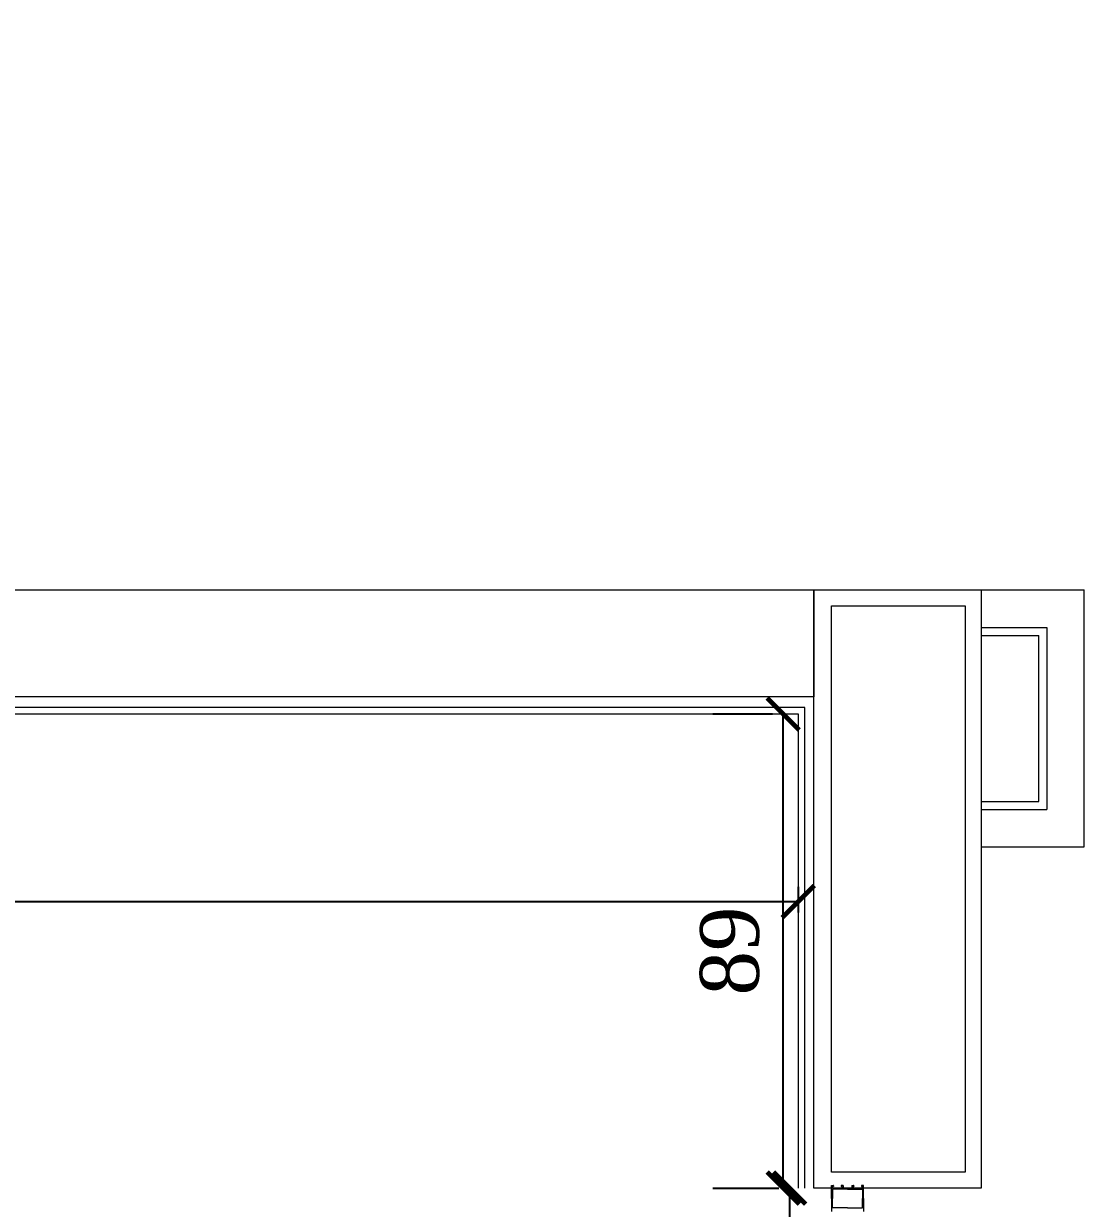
# Model space of a CAD drawing. Header units: millimetres. Extents: x 106699 to 122058, y 158555 to 162844.
# Drawn here: x 116159.4 to 116357.6, y 161884.5 to 162106 of the extents above; entities that cross this region are included whole.
import ezdxf

# ---------------------------------------------------------------- set-up
doc = ezdxf.new("R2010")
doc.units = ezdxf.units.MM
doc.layers.add('300_Z4_STR_F03$0$AUDIT_D_220920114151-103', color=251, linetype='Continuous', lineweight=5)
doc.layers.add('S2000-002 Çizgi', color=7, linetype='Continuous')
doc.styles.add('ROMANSTW', font='georgia.ttf')
doc.dimstyles.new('M1', dxfattribs={"dimtxt": 11, "dimasz": 6, "dimexe": 2, "dimexo": 16, "dimgap": 3, "dimtad": 1, "dimdec": 0, "dimzin": 12, "dimdsep": 46, "dimtxsty": 'ROMANSTW', "dimblk": 'ARCHTICK', "dimcen": 0.09, "dimclrd": 251, "dimclre": 251, "dimclrt": 1, "dimadec": 0, "dimazin": 0, "dimtfac": 1, "dimtdec": 0, "dimtix": 1, "dimtmove": 0, "dimatfit": 3, "dimldrblk": 'ARCHTICK', "dimfxl": 1, "dimtolj": 1, "dimtzin": 0, "dimarcsym": 0})

# ---------------------------------------------------------------- blocks, each defined once
blk = doc.blocks.new('_ArchTick')
at = {"color": 0, "linetype": 'ByBlock', "const_width": 0.15}
blk.add_lwpolyline([(-0.5, -0.5), (0.5, 0.5)], dxfattribs=at)
blk = doc.blocks.new('*D363')
at = {"layer": 'Defpoints', "color": 0, "transparency": 16777216}
for p in [(120636.42, 156595.9), (121014.54, 156595.9), (121014.54, 156577.1)]:
    blk.add_point(p, dxfattribs=at)
at = {"layer": 'S2000-002 Çizgi', "color": 251, "lineweight": -2, "transparency": 16777216}
for p, q in [((120636.42, 156579.9), (120636.42, 156575.1)), ((121014.54, 156579.9), (121014.54, 156575.1)), ((120636.42, 156577.1), (121014.54, 156577.1))]:
    blk.add_line(p, q, dxfattribs=at)
at = {"layer": 'S2000-002 Çizgi', "color": 251, "lineweight": -2, "transparency": 16777216, "xscale": 6, "yscale": 6, "zscale": 6, "rotation": 180}
blk.add_blockref('_ArchTick', (120636.42, 156577.1), dxfattribs=at)
at = {"layer": 'S2000-002 Çizgi', "color": 251, "lineweight": -2, "transparency": 16777216, "xscale": 6, "yscale": 6, "zscale": 6}
blk.add_blockref('_ArchTick', (121014.54, 156577.1), dxfattribs=at)
at = {"layer": 'S2000-002 Çizgi', "color": 1, "true_color": 0xff0000, "transparency": 16777216, "insert": (120825.48, 156587.06), "char_height": 11, "attachment_point": 5, "style": 'ROMANSTW'}
blk.add_mtext('\\A1;378', dxfattribs=at)
blk = doc.blocks.new('*D395')
at = {"layer": 'Defpoints', "color": 0, "transparency": 16777216}
for p in [(121014.54, 156523.53), (121012.92, 156378.43), (121014.43, 156378.43)]:
    blk.add_point(p, dxfattribs=at)
at = {"layer": 'S2000-002 Çizgi', "color": 251, "lineweight": -2, "transparency": 16777216}
for p, q in [((120998.54, 156523.53), (121010.92, 156523.53)), ((121012.92, 156523.53), (121012.92, 156378.43)), ((120998.43, 156378.43), (121010.92, 156378.43))]:
    blk.add_line(p, q, dxfattribs=at)
at = {"layer": 'S2000-002 Çizgi', "color": 251, "lineweight": -2, "transparency": 16777216, "xscale": 6, "yscale": 6, "zscale": 6}
for p, rotation in [((121012.92, 156523.53), 90), ((121012.92, 156378.43), 270)]:
    blk.add_blockref('_ArchTick', p, dxfattribs=dict(at, rotation=rotation))
at = {"layer": 'S2000-002 Çizgi', "color": 1, "true_color": 0xff0000, "transparency": 16777216, "insert": (121003.02, 156450.98), "char_height": 11, "attachment_point": 5, "rotation": 90, "style": 'ROMANSTW'}
blk.add_mtext('\\A1;145', dxfattribs=at)
blk = doc.blocks.new('*D396')
at = {"layer": 'Defpoints', "color": 0, "transparency": 16777216}
for p in [(121011.73, 156612.19), (121014.54, 156612.19), (121015.74, 156523.53)]:
    blk.add_point(p, dxfattribs=at)
at = {"layer": 'S2000-002 Çizgi', "color": 251, "lineweight": -2, "transparency": 16777216}
for p, q in [((120998.54, 156612.19), (121009.73, 156612.19)), ((121011.73, 156523.53), (121011.73, 156612.19)), ((120999.74, 156523.53), (121009.73, 156523.53))]:
    blk.add_line(p, q, dxfattribs=at)
at = {"layer": 'S2000-002 Çizgi', "color": 251, "lineweight": -2, "transparency": 16777216, "xscale": 6, "yscale": 6, "zscale": 6}
for p, rotation in [((121011.73, 156612.19), 90), ((121011.73, 156523.53), 270)]:
    blk.add_blockref('_ArchTick', p, dxfattribs=dict(at, rotation=rotation))
at = {"layer": 'S2000-002 Çizgi', "color": 1, "true_color": 0xff0000, "transparency": 16777216, "insert": (121001.75, 156567.86), "char_height": 11, "attachment_point": 5, "rotation": 90, "style": 'ROMANSTW'}
blk.add_mtext('\\A1;89', dxfattribs=at)
blk = doc.blocks.new('A$C247bf20d')
at = {"layer": '300_Z4_STR_F03$0$AUDIT_D_220920114151-103', "color": 251, "lineweight": 9, "true_color": 0x5c5c5c}
for p, q in [((2011.73, 436.73), (2011.73, 548.58)), ((2011.73, 548.58), (2062.27, 548.58)), ((2043, 548.58), (2043, 436.73)), ((2062.27, 500.54), (2062.27, 548.58)), ((2015, 439.73), (2015, 545.58)), ((2015, 545.58), (2040, 545.58)), ((2040, 545.58), (2040, 439.73)), ((2043, 541.58), (2055.27, 541.58)), ((2055.27, 541.58), (2055.27, 507.54)), ((2043, 540.08), (2053.77, 540.08)), ((2053.77, 509.04), (2053.77, 540.08)), ((2043, 509.04), (2053.77, 509.04)), ((2043, 507.54), (2055.27, 507.54)), ((2043, 500.54), (2062.27, 500.54)), ((2040, 439.73), (2015, 439.73)), ((2043, 436.73), (2011.73, 436.73)), ((2015, 437.23), (2015.3, 437.23)), ((2015, 434.78), (2015, 437.23)), ((2015.2, 437.03), (2015.2, 436.73)), ((2015.4, 437.03), (2015.2, 437.03)), ((2015.2, 436.73), (2017, 436.73)), ((2015.2, 436.53), (2015.2, 434.78)), ((2018, 436.53), (2015.2, 436.53)), ((2015.4, 437.13), (2015.4, 437.03)), ((2016.8, 437.13), (2016.8, 437.03)), ((2017, 437.03), (2016.8, 437.03)), ((2017.2, 437.23), (2016.9, 437.23)), ((2017, 436.73), (2017, 437.03)), ((2017.2, 437.23), (2017.2, 436.73)), ((2017.2, 436.73), (2017.97, 436.73)), ((2017.97, 436.73), (2018, 436.7)), ((2018.03, 436.73), (2018, 436.7)), ((2018, 436.53), (2020.8, 436.53)), ((2018.8, 436.73), (2018.03, 436.73)), ((2018.8, 437.23), (2018.8, 436.73)), ((2018.8, 437.23), (2019.1, 437.23)), ((2019, 436.73), (2019, 437.03)), ((2019, 437.03), (2019.2, 437.03)), ((2020.8, 436.73), (2019, 436.73)), ((2019.2, 437.13), (2019.2, 437.03)), ((2020.6, 437.13), (2020.6, 437.03)), ((2020.6, 437.03), (2020.8, 437.03)), ((2021, 437.23), (2020.7, 437.23)), ((2020.8, 437.03), (2020.8, 436.73)), ((2020.8, 436.53), (2020.8, 434.78)), ((2021, 434.78), (2021, 437.23)), ((2015, 434.78), (2015, 432.33)), ((2015.2, 433.03), (2015.2, 434.78)), ((2020.8, 433.03), (2020.8, 434.78)), ((2021, 434.78), (2021, 432.33)), ((2018, 433.03), (2015.2, 433.03)), ((2018, 433.03), (2020.8, 433.03))]:
    blk.add_line(p, q, dxfattribs=at)
for points in [[(385.99, 1088.46), (385.99, 1108.46), (1645.88, 1108.46), (1645.88, 548.58), (2011.73, 548.58), (2011.73, 528.58), (1625.88, 528.58), (1625.88, 1088.46), (385.99, 1088.46)], [(2010, 436.73), (2010, 526.58), (1629.48, 526.58), (1629.98, 373.36), (1624.38, 373.36), (1623.88, 525.38)], [(1630.68, 525.38), (2008.8, 525.38), (2008.8, 436.73)]]:
    blk.add_lwpolyline(points, dxfattribs=at)
for centre, start, end in [((2015.3, 437.13), 0, 90), ((2016.9, 437.13), 90, 180), ((2019.1, 437.13), 0, 90), ((2020.7, 437.13), 90, 180)]:
    blk.add_arc(centre, 0.1, start, end, dxfattribs=at)
at = {"layer": 'S2000-002 Çizgi'}
for base, p1, p2, picture, middle in [((2005.99, 525.38), (2010, 436.73), (2008.8, 525.38), '*D396', (1996.01, 481.05)), ((2007.18, 291.62), (2008.8, 436.73), (2008.69, 291.62), '*D395', (1997.28, 364.17))]:
    dim = blk.add_linear_dim(base=base, p1=p1, p2=p2, angle=90, dimstyle='M1', dxfattribs=at)
    dim.commit()
    dim.dimension.update_dxf_attribs({"geometry": picture, "text_midpoint": middle, "insert": (-119005.74, -156086.81)})
dim = blk.add_linear_dim(base=(2008.8, 490.3), p1=(1630.68, 509.09), p2=(2008.8, 509.09), dimstyle='M1', dxfattribs=at)
dim.commit()
dim.dimension.update_dxf_attribs({"geometry": '*D363', "text_midpoint": (1819.74, 500.26), "insert": (-119005.74, -156086.81)})

msp = doc.modelspace()

# ---------------------------------------------------------------- block references
at = {"layer": 'S2000-002 Çizgi'}
msp.add_blockref('A$C247bf20d', (114295.37, 161451.53), dxfattribs=at)

doc.saveas('drawing.dxf')
